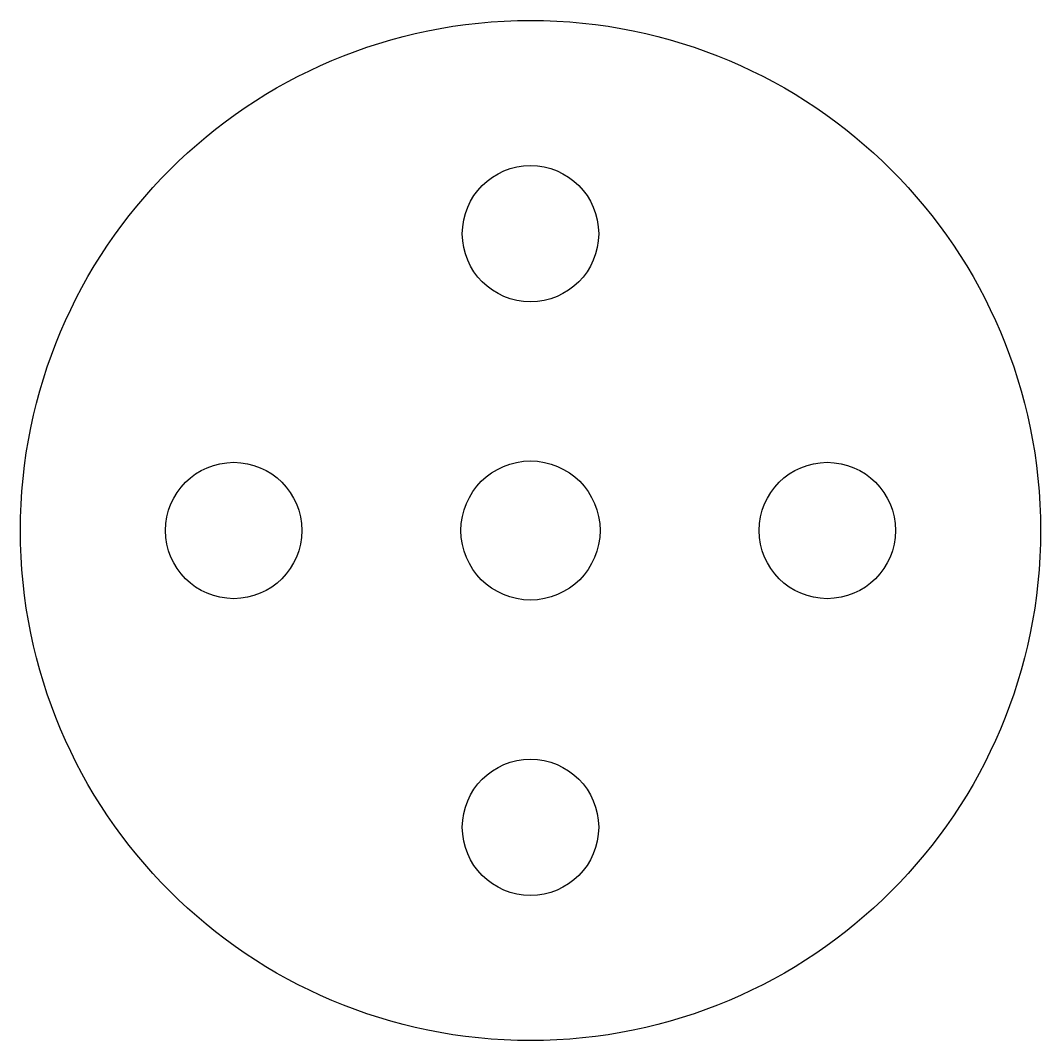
# Model space of a CAD drawing. Header units: millimetres. Extents: x 149 to 171, y 69 to 91.
import ezdxf

# ---------------------------------------------------------------- set-up
doc = ezdxf.new("R2010")
doc.units = ezdxf.units.MM
doc.layers.get('0').update_dxf_attribs({"lineweight": 25, "true_color": 0xffffff})
doc.layers.add('common holes', color=7, linetype='Continuous', lineweight=25, true_color=0xffffff)

msp = doc.modelspace()

# ---------------------------------------------------------------- linework, layer by layer
msp.add_circle((160, 80), 11)
at = {"layer": 'common holes'}
for centre, radius in [((160, 86.4), 1.47), ((153.6, 80), 1.47), ((160, 80), 1.5), ((166.4, 80), 1.47), ((160, 73.6), 1.47)]:
    msp.add_circle(centre, radius, dxfattribs=at)

doc.saveas('drawing.dxf')
